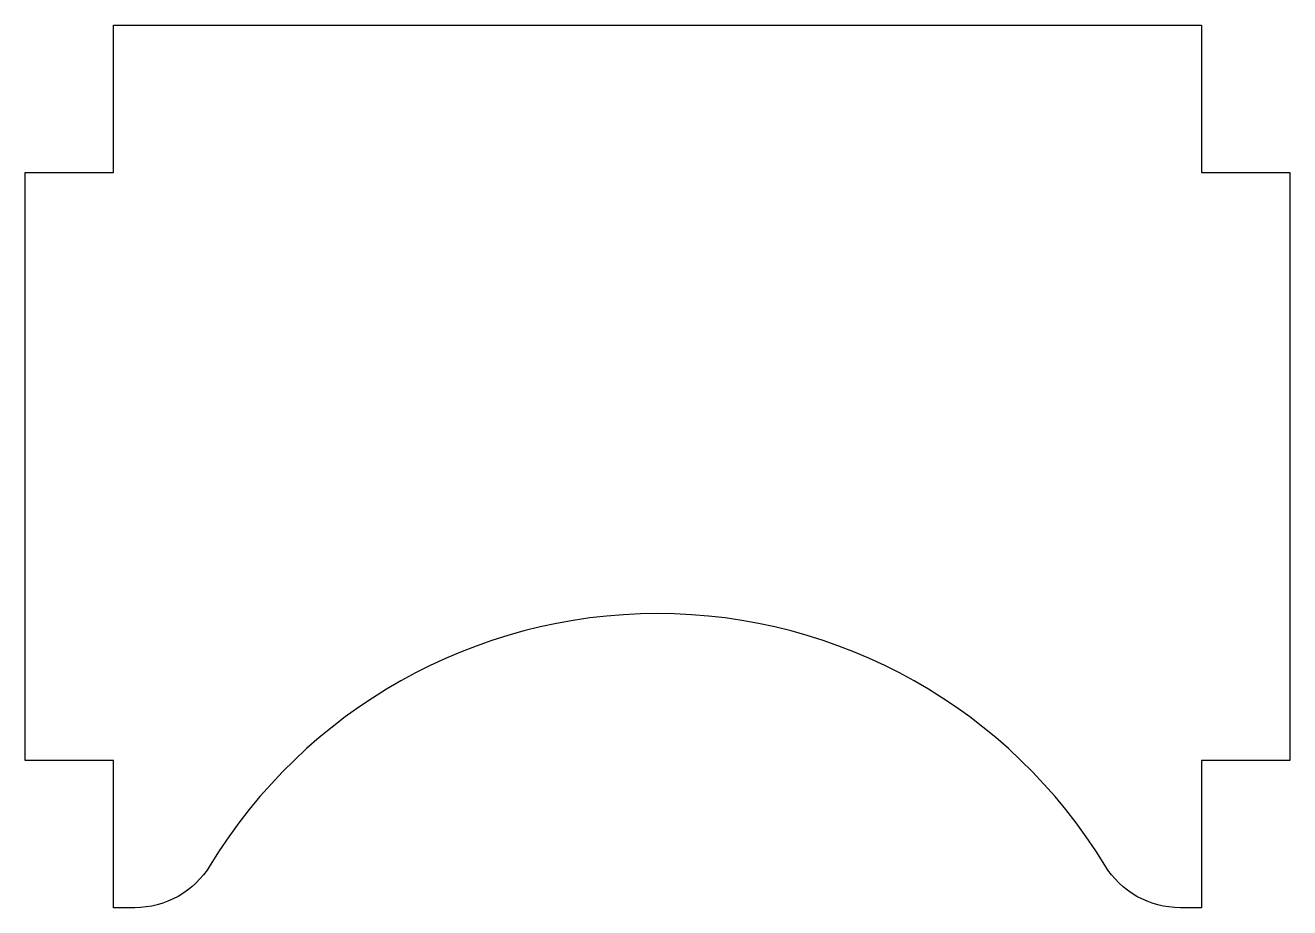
# Model space of a CAD drawing. Extents: x -21.5 to 21.5, y -15 to 15.
import ezdxf

# ---------------------------------------------------------------- set-up
doc = ezdxf.new("R2010")
doc.units = 0

msp = doc.modelspace()

# ---------------------------------------------------------------- linework, layer by layer
at = {"layer": '1'}
msp.add_lwpolyline([(21.5, 10), (21.5, -10), (18.5, -10), (18.5, -15), (17.776, -15, -0.261969), (15.212, -13.558, 0.562544), (-15.212, -13.558, -0.261969), (-17.776, -15), (-18.5, -15), (-18.5, -10), (-21.5, -10), (-21.5, 10), (-18.5, 10), (-18.5, 15), (18.5, 15), (18.5, 10)], format="xyb", close=True, dxfattribs=at)

doc.saveas('drawing.dxf')
